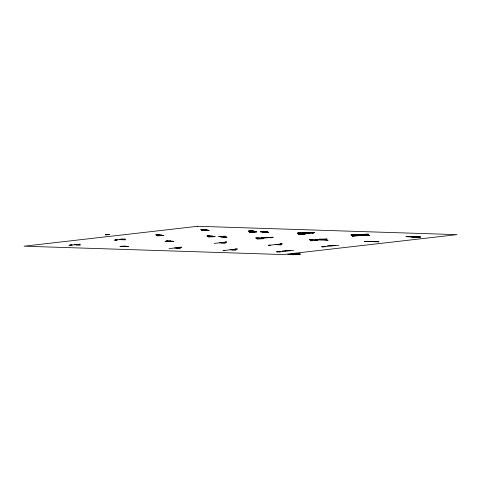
<?xml version="1.0" encoding="UTF-8"?>
<svg xmlns="http://www.w3.org/2000/svg" width="481" height="481" viewBox="0 0 481 481"><rect width="100%" height="100%" fill="white"/><g stroke="black" fill="none" stroke-linecap="round" stroke-linejoin="round"><path stroke-width="0.72" d="M290.187 250.697L285.51 250.902L293.614 250.553M332.173 245.496L335.323 245.52L330.645 245.725L338.75 245.37M322.745 246.795L325.156 246.603L322.102 246.705L322.829 246.801M75.325 244.444L77.597 244.36M77.585 244.384L75.337 244.468M120.701 246.32L122.974 246.236M122.962 246.26L120.731 246.344M237.325 249.05L235.077 249.104L237.337 249.026M165.849 241.137L168.103 241.053M168.091 241.083L170.04 241.203M313.017 233.02L314.742 232.455L307.203 232.708L309.505 232.786A8.027 0.589 -2.1 0 1 300.144 233.038L297.324 233.183L298.743 233.231A8.027 0.589 -2.1 0 1 300.336 233.838L298.028 233.766L298.815 234.283L305.531 233.88L302.254 233.868A10.341 0.758 -2.1 0 0 302.832 233.243L303.619 233.231A10.341 0.758 -2.1 0 0 310.966 232.864L312.951 233.014M369.781 235.401L356.872 235.065A10.341 0.758 -2.1 0 1 355.916 235.6L359.193 235.612L352.477 236.015L351.689 235.498L353.998 235.57A8.027 0.589 -2.1 0 0 352.224 234.956L350.986 234.914L353.812 234.77A8.027 0.589 -2.1 0 0 363.179 234.518L360.876 234.439L368.416 234.187L366.69 234.752L364.64 234.596A10.341 0.758 -2.1 0 1 358.579 234.926L357.936 234.944L365.356 234.92L369.781 235.401L367.574 235.413M325.114 246.645L322.937 246.795M324.507 246.549L322.102 246.711L322.498 246.789M277.357 251.816L276.948 251.894L280.02 251.779L276.244 251.779M115.326 239.965C121.416 239.664 110.774 240.163 116.817 239.785M122.372 239.147L120.466 239.267L122.721 239.183M68.963 245.394L80.074 244.12M114.099 240.217L125.21 238.943M165.897 241.173L167.755 241.017M119.895 246.633L125.451 245.995M165.031 241.456L170.587 240.819M169.035 248.617L179.858 247.372C184.518 247.228 179.221 247.018 179.858 247.372M214.171 243.44L226.551 242.015C226.581 242.418 223.142 241.991 226.551 242.015M224.861 250.379C225.992 250.673 219.853 250.559 224.861 250.379L235.419 249.17M268.494 245.382C273.515 245.178 267.28 245.106 268.434 245.382L282.119 243.813C282.69 244.174 277.525 243.951 282.119 243.813M279.539 251.731L286.015 250.986M322.577 246.795L331.15 245.809M294.384 253.98L300.324 254.094L294.492 254.599M299.212 254.058L293.386 254.72L287.83 254.545L293.037 253.944L300.288 254.016M122.396 239.267L120.881 239.328M167.779 241.137L166.198 241.197M201.587 229.503L203.325 229.437M200.974 229.593L204.485 229.479M201.605 229.617L205.531 229.551M203 229.671L206.133 229.617M203.746 229.732L206.644 229.708M204.329 229.822L206.872 229.792M204.575 229.9L206.956 229.876L204.491 230.086M201.545 230.177L203.866 230.249A8.075 0.589 -2.1 0 0 202.068 229.629L200.836 229.593L203.746 229.449A10.408 0.764 -2.1 0 1 205.796 230.279L209.091 230.297L202.333 230.7L201.545 230.177L201.882 230.189M201.611 230.219L203.451 230.237M204.022 230.213L206.812 230.014M201.767 230.327L206.433 230.14M201.9 230.411L207.365 230.285M202.056 230.513L208.904 230.291M202.182 230.597L207.359 230.399M249.014 231.078L251.359 230.988M248.701 231.133L252.423 231.036M249.639 231.163L253.421 231.108M250.926 231.229L253.986 231.175M251.617 231.289L254.431 231.271M252.128 231.379L254.629 231.349M252.327 231.463L254.677 231.415M249.266 231.716L251.587 231.788A8.075 0.589 -2.1 0 0 249.789 231.169L248.557 231.133L251.467 230.988A10.408 0.764 -2.1 0 1 253.517 231.818L256.812 231.836L250.054 232.239L249.266 231.716L249.916 231.734M252.152 231.65L254.647 231.487M249.362 231.782L251.172 231.776M251.743 231.752L254.479 231.583M249.489 231.866L254.154 231.686M249.651 231.968L255.086 231.824M249.777 232.052L256.626 231.83M263.095 231.632L267.177 231.469M249.94 232.161L254.016 231.998M260.486 231.8L267.304 231.553M261.514 231.8L267.46 231.662M263.065 231.92L267.586 231.746M262.632 232.046L265.488 231.848M265.626 231.842L267.749 231.848M262.464 232.143L264.965 231.98M267.195 231.896L267.845 231.914L267.057 231.391L260.299 231.794L263.594 231.812A10.408 0.764 -2.1 0 0 265.644 232.642L268.554 232.497L267.322 232.461A8.075 0.589 -2.1 0 1 265.524 231.842L267.845 231.914M262.434 232.215L264.79 232.167M262.482 232.281L264.983 232.251M262.68 232.359L265.494 232.341M263.131 232.455L266.185 232.401M263.69 232.521L267.472 232.467M264.688 232.594L268.416 232.497M265.752 232.642L268.097 232.551M298.28 233.075L299.573 233.02M307.425 232.72L310.155 232.612M297.396 233.171L300.938 233.057M307.738 232.726L314.67 232.479M297.871 233.201L304.359 233.038M307.413 232.918L314.442 232.557M299.284 233.255L314.051 232.684M300.084 233.315L310.239 232.918M311.201 232.882L313.744 232.786M300.751 233.399L303.295 233.369M312.175 232.96L313.353 232.912M301.022 233.477L303.409 233.477L300.968 233.664M298.196 233.766L299.771 233.82M300.547 233.79L303.283 233.592M298.238 233.898L302.934 233.718M298.364 233.988L303.589 233.874M298.521 234.091L305.309 233.892M298.653 234.175L304.257 233.958M352.086 234.788L353.102 234.746M360.948 234.445L361.862 234.409M351.076 234.914L354.431 234.788M361.261 234.451L368.38 234.199M351.389 234.926L357.431 234.782M361.712 234.614L368.145 234.277M352.868 234.981L367.761 234.403M353.691 235.041L364.195 234.632M364.784 234.608L367.454 234.506M354.365 235.125L359.463 234.993M365.758 234.68L367.063 234.632M354.647 235.203L357.07 235.197M357.587 235.089L361.033 235.047M354.665 235.383L357.064 235.221M359.163 235.137L362.289 235.083M364.989 234.981L365.662 234.956M351.725 235.516L353.276 235.546M354.281 235.51L356.974 235.311M360.419 235.179L363.864 235.137M364.099 235.125L366.42 235.035M351.882 235.624L356.637 235.437M361.995 235.233L367.021 235.101M352.008 235.708L357.004 235.6M360.906 235.45L367.773 235.185M352.17 235.81L359.054 235.612M361.574 235.45L368.38 235.251M352.296 235.9L358.423 235.66M364.237 235.431L369.131 235.335M352.453 236.003L353.162 235.979M406.661 236.574L407.485 236.544M406.144 236.652L408.742 236.586M406.986 236.682L410.419 236.64M408.658 236.736L411.676 236.676M409.914 236.778L412.932 236.718M415.915 236.604L416.396 236.586M411.171 236.814L414.61 236.772M414.959 236.76L417.201 236.67M412.848 236.868L417.809 236.736M411.79 237.091L418.614 236.826M412.674 237.085L419.216 236.892M415.343 237.073L419.823 236.959M418.013 237.055L420.424 237.025M327.489 245.809L330.706 245.683M282.353 250.986L285.57 250.866M333.357 245.436L335.317 245.496M331.511 245.557L335.004 245.611M330.886 245.641L334.542 245.677M330.645 245.737L333.7 245.749M330.675 245.755L332.443 245.815M119.655 239.58L121.879 239.652M219.667 242.809L221.897 242.881M275.234 244.601L277.465 244.673M321.38 246.603L322.492 246.639M324.747 246.711L325.859 246.747M74.519 244.757L76.744 244.829M122.673 246.314L124.904 246.386M174.531 247.986L176.761 248.058M230.098 249.777L232.329 249.849M279.611 251.888L280.724 251.924M324.747 246.555L325.114 246.591M69.781 245.076L72.042 245.015L69.781 245.076M273.076 237.235L271.356 237.8L269.306 237.644A10.341 0.758 -2.1 0 1 261.959 238.005L261.171 238.023A10.341 0.758 -2.1 0 1 260.588 238.642L263.865 238.66L257.149 239.063L256.367 238.54L258.67 238.618A8.027 0.589 -2.1 0 0 257.076 238.005L255.658 237.963L258.483 237.818A8.027 0.589 -2.1 0 0 267.845 237.566L265.542 237.488L273.076 237.235M326.749 238.967L325.03 239.532L322.973 239.376A10.341 0.758 -2.1 0 1 316.919 239.706L316.276 239.724L323.689 239.7L328.114 240.181L315.211 239.845A10.341 0.758 -2.1 0 1 314.249 240.38L317.526 240.392L310.81 240.795L310.029 240.278L312.331 240.35A8.027 0.589 -2.1 0 0 310.558 239.736L309.319 239.694L312.151 239.55A8.027 0.589 -2.1 0 0 321.518 239.297L319.21 239.219L326.749 238.967M374.513 241.342L364.345 241.432L378.944 241.823L374.513 241.342M416.179 236.562L406.006 236.652L420.61 237.043L416.179 236.562M157.287 234.584L155.7 234.77L156.932 234.806A8.075 0.589 -2.1 0 1 158.73 235.425L156.409 235.353L157.197 235.876L163.955 235.474L160.66 235.456A10.408 0.764 -2.1 0 0 158.61 234.626L157.287 234.584M208.483 235.726L206.896 235.912L208.129 235.949A8.075 0.589 -2.1 0 1 209.92 236.568L207.606 236.496L208.393 237.019L215.151 236.616L211.856 236.598A10.408 0.764 -2.1 0 0 209.806 235.768L208.483 235.726M226.888 237.277L223.978 237.422A10.408 0.764 -2.1 0 1 221.933 236.592L218.633 236.574L225.391 236.171L226.184 236.694L223.863 236.622A8.075 0.589 -2.1 0 0 225.661 237.241L226.888 237.277M106.361 234.56L105.339 234.68L109.626 234.668L106.361 234.56M108.514 234.475L105.411 234.836L109.56 234.512L108.514 234.475M197.649 226.28L24.05 246.194L283.351 254.557L456.95 234.644L197.649 226.28M77.267 244.769L76.226 244.889L80.327 244.943L77.267 244.769M122.402 239.592L121.362 239.712L125.463 239.766L122.402 239.592M125.421 246.326L124.381 246.446L128.481 246.5L125.421 246.326M170.557 241.149L169.516 241.264L173.617 241.324L170.557 241.149M177.285 247.998L176.238 248.118L180.339 248.172L177.285 247.998M222.42 242.821L221.374 242.941L225.475 242.995L222.42 242.821M232.846 249.789L231.806 249.91L235.906 249.964L232.846 249.789M277.982 244.613L276.942 244.733L281.042 244.787L277.982 244.613"/></g></svg>
